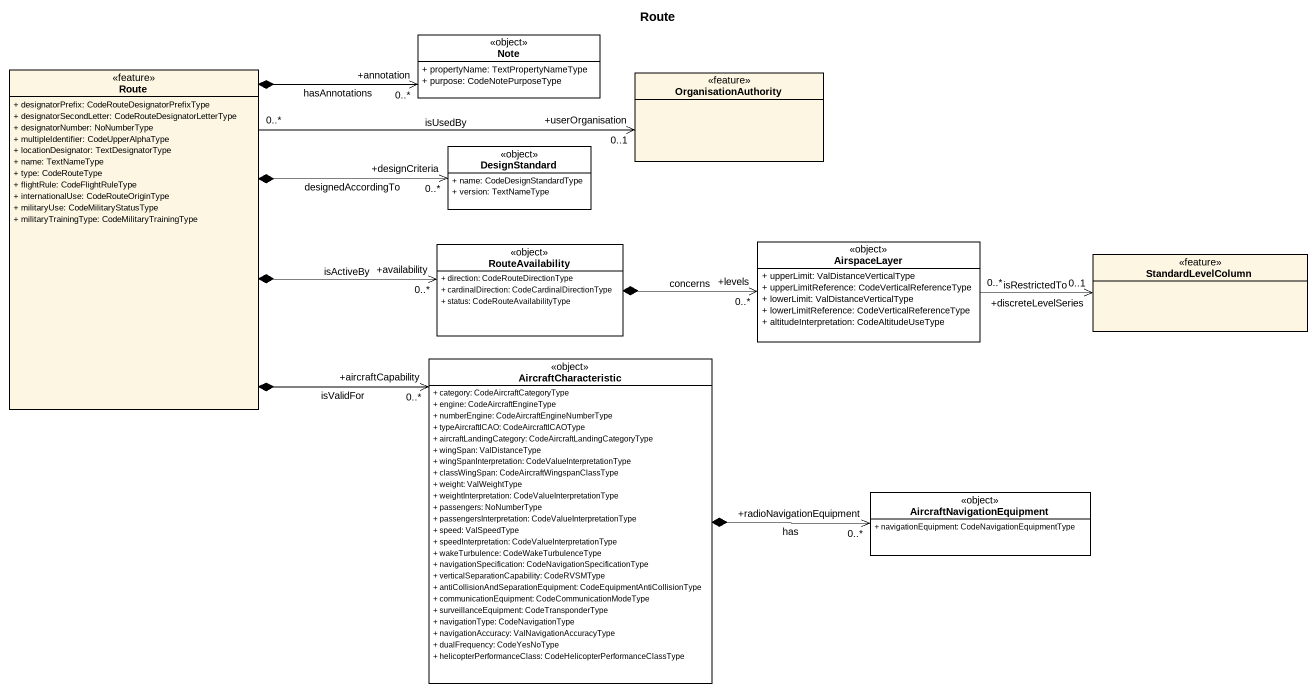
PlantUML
@startuml
title Route
hide circle
hide empty members
skinparam classAttributeIconSize 0
class "Note" as Note_ <<object>> #FFFFFF {
  + propertyName: TextPropertyNameType
  + purpose: CodeNotePurposeType
}
class Route <<feature>> {
  + designatorPrefix: CodeRouteDesignatorPrefixType
  + designatorSecondLetter: CodeRouteDesignatorLetterType
  + designatorNumber: NoNumberType
  + multipleIdentifier: CodeUpperAlphaType
  + locationDesignator: TextDesignatorType
  + name: TextNameType
  + type: CodeRouteType
  + flightRule: CodeFlightRuleType
  + internationalUse: CodeRouteOriginType
  + militaryUse: CodeMilitaryStatusType
  + militaryTrainingType: CodeMilitaryTrainingType
}
class OrganisationAuthority <<feature>>
class DesignStandard <<object>> #FFFFFF {
  + name: CodeDesignStandardType
  + version: TextNameType
}
class AirspaceLayer <<object>> #FFFFFF {
  + upperLimit: ValDistanceVerticalType
  + upperLimitReference: CodeVerticalReferenceType
  + lowerLimit: ValDistanceVerticalType
  + lowerLimitReference: CodeVerticalReferenceType
  + altitudeInterpretation: CodeAltitudeUseType
}
class RouteAvailability <<object>> #FFFFFF {
  + direction: CodeRouteDirectionType
  + cardinalDirection: CodeCardinalDirectionType
  + status: CodeRouteAvailabilityType
}
class StandardLevelColumn <<feature>>
class AircraftCharacteristic <<object>> #FFFFFF {
  + category: CodeAircraftCategoryType
  + engine: CodeAircraftEngineType
  + numberEngine: CodeAircraftEngineNumberType
  + typeAircraftICAO: CodeAircraftICAOType
  + aircraftLandingCategory: CodeAircraftLandingCategoryType
  + wingSpan: ValDistanceType
  + wingSpanInterpretation: CodeValueInterpretationType
  + classWingSpan: CodeAircraftWingspanClassType
  + weight: ValWeightType
  + weightInterpretation: CodeValueInterpretationType
  + passengers: NoNumberType
  + passengersInterpretation: CodeValueInterpretationType
  + speed: ValSpeedType
  + speedInterpretation: CodeValueInterpretationType
  + wakeTurbulence: CodeWakeTurbulenceType
  + navigationSpecification: CodeNavigationSpecificationType
  + verticalSeparationCapability: CodeRVSMType
  + antiCollisionAndSeparationEquipment: CodeEquipmentAntiCollisionType
  + communicationEquipment: CodeCommunicationModeType
  + surveillanceEquipment: CodeTransponderType
  + navigationType: CodeNavigationType
  + navigationAccuracy: ValNavigationAccuracyType
  + dualFrequency: CodeYesNoType
  + helicopterPerformanceClass: CodeHelicopterPerformanceClassType
}
class AircraftNavigationEquipment <<object>> #FFFFFF {
  + navigationEquipment: CodeNavigationEquipmentType
}
Route *-right-> "+annotation\n0..*" Note_ : hasAnnotations
Route "0..*" -right-> "+userOrganisation\n0..1" OrganisationAuthority : isUsedBy
Route *-right-> "+designCriteria\n0..*" DesignStandard : designedAccordingTo
Route *-right-> "+availability\n0..*" RouteAvailability : isActiveBy
Route *--> "+aircraftCapability\n0..*" AircraftCharacteristic : isValidFor
AirspaceLayer "0..*" -right-> "+discreteLevelSeries\n0..1" StandardLevelColumn : isRestrictedTo
RouteAvailability *-right-> "+levels\n0..*" AirspaceLayer : concerns
AircraftCharacteristic *-right-> "+radioNavigationEquipment\n0..*" AircraftNavigationEquipment : has
@enduml
